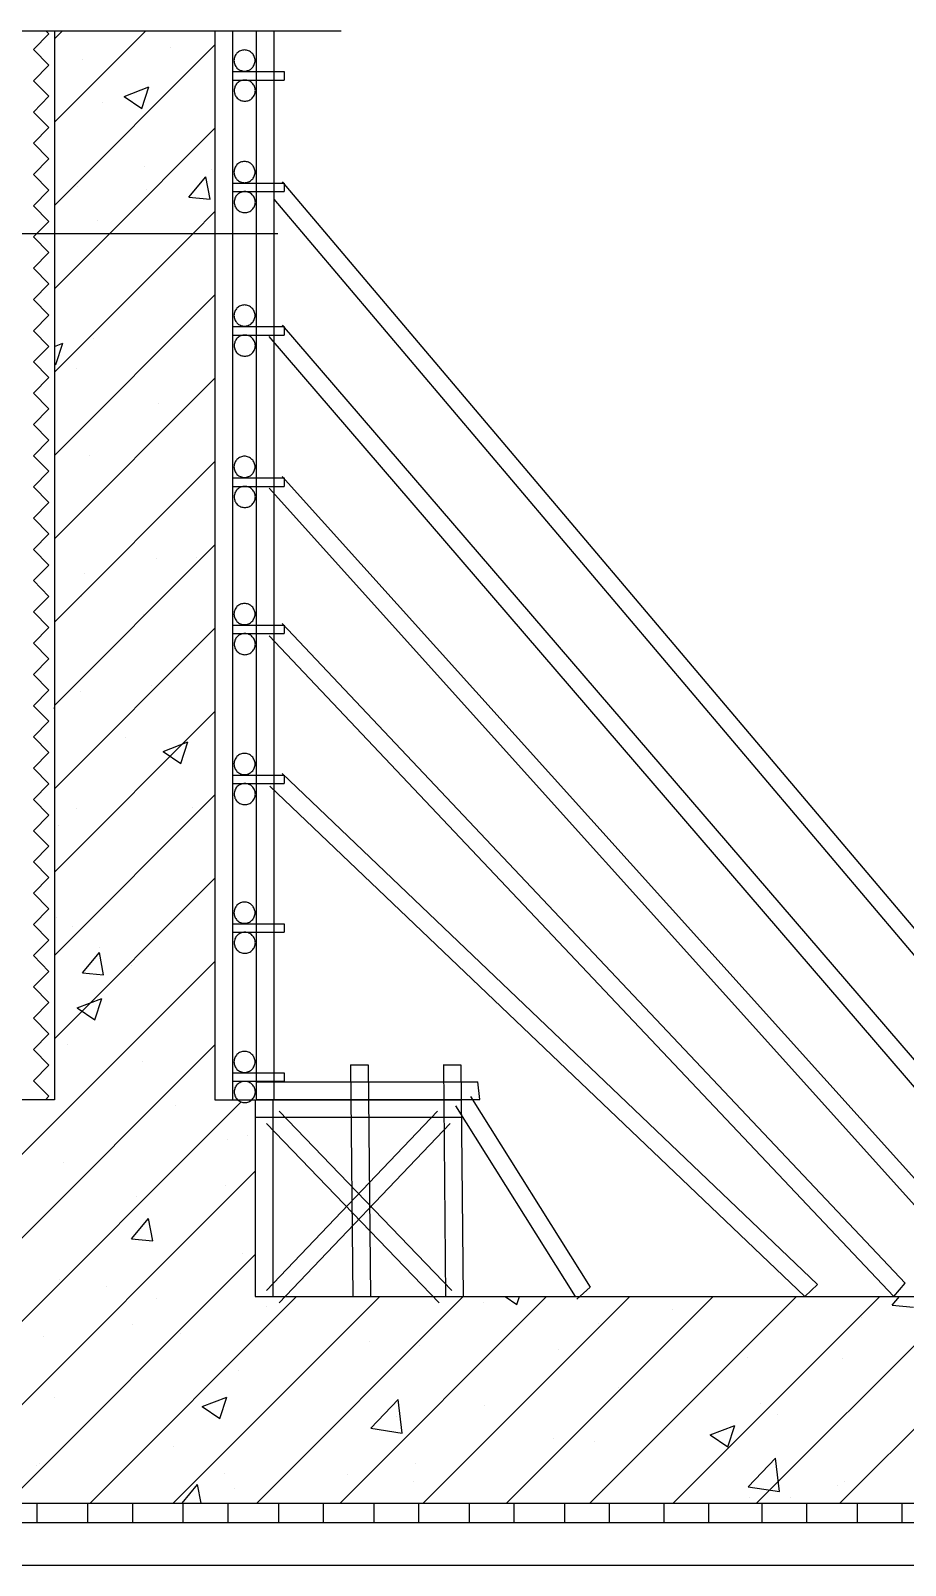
# Model space of a CAD drawing. Header units: metres. Extents: x 0 to 420, y 0 to 297.
# Drawn here: x 89.7 to 160.8, y 104.7 to 229.6 of the extents above; entities that cross this region are included whole.
import ezdxf

# ---------------------------------------------------------------- set-up
doc = ezdxf.new("R2010")
doc.units = ezdxf.units.M

msp = doc.modelspace()

# ---------------------------------------------------------------- linework, layer by layer
for p, q in [((61.61, 229.63), (114.92, 229.63)), ((89.87, 228.1), (91.14, 229.37)), ((91.14, 229.37), (90.88, 229.63)), ((91.58, 229.63), (91.58, 147.44)), ((91.58, 228.97), (92.24, 229.63)), ((91.58, 222.18), (99.03, 229.63)), ((104.65, 229.63), (104.65, 147.44)), ((106.09, 229.63), (106.09, 147.44)), ((108, 229.63), (108, 147.44)), ((109.43, 229.63), (109.43, 147.44)), ((91.14, 226.83), (89.87, 228.1)), ((91.58, 215.4), (104.65, 228.47)), ((93.87, 227.32), (93.87, 227.32)), ((101.07, 228.27), (101.07, 228.27)), ((106.21, 227.37), (106.2, 227.28)), ((106.23, 227.45), (106.21, 227.37)), ((106.26, 227.53), (106.23, 227.45)), ((106.29, 227.6), (106.26, 227.53)), ((106.34, 227.68), (106.29, 227.6)), ((106.39, 227.74), (106.34, 227.68)), ((106.44, 227.81), (106.39, 227.74)), ((106.51, 227.86), (106.44, 227.81)), ((106.57, 227.91), (106.51, 227.86)), ((106.65, 227.96), (106.57, 227.91)), ((106.72, 227.99), (106.65, 227.96)), ((106.8, 228.02), (106.72, 227.99)), ((106.88, 228.04), (106.8, 228.02)), ((106.97, 228.05), (106.88, 228.04)), ((107.05, 228.06), (106.97, 228.05)), ((107.14, 228.05), (107.05, 228.06)), ((107.22, 228.04), (107.14, 228.05)), ((107.3, 228.02), (107.22, 228.04)), ((107.38, 227.99), (107.3, 228.02)), ((107.46, 227.96), (107.38, 227.99)), ((107.53, 227.91), (107.46, 227.96)), ((107.6, 227.86), (107.53, 227.91)), ((107.66, 227.81), (107.6, 227.86)), ((107.72, 227.74), (107.66, 227.81)), ((107.77, 227.68), (107.72, 227.74)), ((107.81, 227.6), (107.77, 227.68)), ((107.85, 227.53), (107.81, 227.6)), ((107.87, 227.45), (107.85, 227.53)), ((107.89, 227.37), (107.87, 227.45)), ((107.91, 227.28), (107.89, 227.37)), ((89.87, 225.56), (91.14, 226.83)), ((106.09, 226.3), (110.27, 226.3)), ((106.2, 227.28), (106.19, 227.2)), ((106.19, 227.2), (106.2, 227.11)), ((106.2, 227.11), (106.21, 227.03)), ((106.21, 227.03), (106.23, 226.95)), ((106.23, 226.95), (106.26, 226.87)), ((106.26, 226.87), (106.29, 226.79)), ((106.29, 226.79), (106.34, 226.72)), ((106.34, 226.72), (106.39, 226.65)), ((106.39, 226.65), (106.44, 226.59)), ((106.44, 226.59), (106.51, 226.53)), ((106.51, 226.53), (106.57, 226.48)), ((106.57, 226.48), (106.65, 226.44)), ((106.65, 226.44), (106.72, 226.4)), ((106.72, 226.4), (106.8, 226.38)), ((106.8, 226.38), (106.88, 226.36)), ((106.88, 226.36), (106.97, 226.34)), ((106.97, 226.34), (107.05, 226.34)), ((107.05, 226.34), (107.14, 226.34)), ((107.14, 226.34), (107.22, 226.36)), ((107.22, 226.36), (107.3, 226.38)), ((107.3, 226.38), (107.38, 226.4)), ((107.38, 226.4), (107.46, 226.44)), ((107.46, 226.44), (107.53, 226.48)), ((107.53, 226.48), (107.6, 226.53)), ((107.6, 226.53), (107.66, 226.59)), ((107.66, 226.59), (107.72, 226.65)), ((107.72, 226.65), (107.77, 226.72)), ((107.77, 226.72), (107.81, 226.79)), ((107.81, 226.79), (107.85, 226.87)), ((107.85, 226.87), (107.87, 226.95)), ((107.87, 226.95), (107.89, 227.03)), ((107.89, 227.03), (107.91, 227.11)), ((107.91, 227.2), (107.91, 227.28)), ((107.91, 227.11), (107.91, 227.2)), ((110.27, 226.3), (110.27, 225.61)), ((91.14, 224.29), (89.87, 225.56)), ((97.26, 224.28), (99.28, 225.05)), ((98.7, 223.31), (99.28, 225.05)), ((106.09, 225.61), (110.27, 225.61)), ((106.23, 224.92), (106.22, 224.84)), ((106.22, 224.84), (106.22, 224.75)), ((106.26, 225), (106.23, 224.92)), ((106.28, 225.08), (106.26, 225)), ((106.32, 225.16), (106.28, 225.08)), ((106.36, 225.23), (106.32, 225.16)), ((106.41, 225.3), (106.36, 225.23)), ((106.47, 225.36), (106.41, 225.3)), ((106.53, 225.42), (106.47, 225.36)), ((106.6, 225.47), (106.53, 225.42)), ((106.67, 225.51), (106.6, 225.47)), ((106.75, 225.55), (106.67, 225.51)), ((106.83, 225.57), (106.75, 225.55)), ((106.91, 225.6), (106.83, 225.57)), ((106.99, 225.61), (106.91, 225.6)), ((107.08, 225.61), (106.99, 225.61)), ((107.16, 225.61), (107.08, 225.61)), ((107.25, 225.6), (107.16, 225.61)), ((107.33, 225.57), (107.25, 225.6)), ((107.41, 225.55), (107.33, 225.57)), ((107.48, 225.51), (107.41, 225.55)), ((107.56, 225.47), (107.48, 225.51)), ((107.62, 225.42), (107.56, 225.47)), ((107.69, 225.36), (107.62, 225.42)), ((107.74, 225.3), (107.69, 225.36)), ((107.79, 225.23), (107.74, 225.3)), ((107.84, 225.16), (107.79, 225.23)), ((107.87, 225.08), (107.84, 225.16)), ((107.9, 225), (107.87, 225.08)), ((107.92, 224.92), (107.9, 225)), ((107.93, 224.84), (107.92, 224.92)), ((107.94, 224.75), (107.93, 224.84)), ((89.87, 223.01), (91.14, 224.29)), ((95.47, 223.76), (95.47, 223.76)), ((97.26, 224.28), (98.7, 223.31)), ((106.22, 224.75), (106.22, 224.67)), ((106.22, 224.67), (106.23, 224.58)), ((106.23, 224.58), (106.26, 224.5)), ((106.26, 224.5), (106.28, 224.42)), ((106.28, 224.42), (106.32, 224.35)), ((106.32, 224.35), (106.36, 224.27)), ((106.36, 224.27), (106.41, 224.21)), ((106.41, 224.21), (106.47, 224.14)), ((106.47, 224.14), (106.53, 224.09)), ((106.53, 224.09), (106.6, 224.04)), ((106.6, 224.04), (106.67, 223.99)), ((106.67, 223.99), (106.75, 223.96)), ((106.75, 223.96), (106.83, 223.93)), ((106.83, 223.93), (106.91, 223.91)), ((106.91, 223.91), (106.99, 223.9)), ((106.99, 223.9), (107.08, 223.89)), ((107.08, 223.89), (107.16, 223.9)), ((107.16, 223.9), (107.25, 223.91)), ((107.25, 223.91), (107.33, 223.93)), ((107.33, 223.93), (107.41, 223.96)), ((107.41, 223.96), (107.48, 223.99)), ((107.48, 223.99), (107.56, 224.04)), ((107.56, 224.04), (107.62, 224.09)), ((107.62, 224.09), (107.69, 224.14)), ((107.69, 224.14), (107.74, 224.21)), ((107.74, 224.21), (107.79, 224.27)), ((107.79, 224.27), (107.84, 224.35)), ((107.84, 224.35), (107.87, 224.42)), ((107.87, 224.42), (107.9, 224.5)), ((107.9, 224.5), (107.92, 224.58)), ((107.92, 224.58), (107.93, 224.67)), ((107.93, 224.67), (107.94, 224.75)), ((91.14, 221.74), (89.87, 223.01)), ((89.87, 220.47), (91.14, 221.74)), ((96.1, 213.13), (104.65, 221.69)), ((91.14, 219.2), (89.87, 220.47)), ((89.87, 217.93), (91.14, 219.2)), ((106.34, 218.6), (106.29, 218.53)), ((106.39, 218.67), (106.34, 218.6)), ((106.44, 218.73), (106.39, 218.67)), ((106.51, 218.79), (106.44, 218.73)), ((106.57, 218.84), (106.51, 218.79)), ((106.65, 218.88), (106.57, 218.84)), ((106.72, 218.92), (106.65, 218.88)), ((106.8, 218.95), (106.72, 218.92)), ((106.88, 218.97), (106.8, 218.95)), ((106.97, 218.98), (106.88, 218.97)), ((107.05, 218.98), (106.97, 218.98)), ((107.14, 218.98), (107.05, 218.98)), ((107.22, 218.97), (107.14, 218.98)), ((107.3, 218.95), (107.22, 218.97)), ((107.38, 218.92), (107.3, 218.95)), ((107.46, 218.88), (107.38, 218.92)), ((107.53, 218.84), (107.46, 218.88)), ((107.6, 218.79), (107.53, 218.84)), ((107.66, 218.73), (107.6, 218.79)), ((107.72, 218.67), (107.66, 218.73)), ((107.77, 218.6), (107.72, 218.67)), ((107.81, 218.53), (107.77, 218.6)), ((91.14, 216.66), (89.87, 217.93)), ((98.94, 218.57), (98.94, 218.57)), ((102.53, 216.07), (103.92, 217.73)), ((104.25, 215.92), (103.92, 217.73)), ((104.4, 218.36), (104.4, 218.36)), ((106.2, 218.21), (106.19, 218.12)), ((106.19, 218.12), (106.2, 218.04)), ((106.21, 218.29), (106.2, 218.21)), ((106.2, 218.04), (106.21, 217.95)), ((106.23, 218.37), (106.21, 218.29)), ((106.21, 217.95), (106.23, 217.87)), ((106.26, 218.45), (106.23, 218.37)), ((106.23, 217.87), (106.26, 217.79)), ((106.29, 218.53), (106.26, 218.45)), ((106.26, 217.79), (106.29, 217.72)), ((106.29, 217.72), (106.34, 217.64)), ((106.34, 217.64), (106.39, 217.58)), ((106.39, 217.58), (106.44, 217.51)), ((106.44, 217.51), (106.51, 217.46)), ((106.51, 217.46), (106.57, 217.41)), ((106.57, 217.41), (106.65, 217.36)), ((106.65, 217.36), (106.72, 217.33)), ((106.72, 217.33), (106.8, 217.3)), ((107.3, 217.3), (107.38, 217.33)), ((107.38, 217.33), (107.46, 217.36)), ((107.46, 217.36), (107.53, 217.41)), ((107.53, 217.41), (107.6, 217.46)), ((107.6, 217.46), (107.66, 217.51)), ((107.66, 217.51), (107.72, 217.58)), ((107.72, 217.58), (107.77, 217.64)), ((107.77, 217.64), (107.81, 217.72)), ((107.85, 218.45), (107.81, 218.53)), ((107.81, 217.72), (107.85, 217.79)), ((107.87, 218.37), (107.85, 218.45)), ((107.85, 217.79), (107.87, 217.87)), ((107.89, 218.29), (107.87, 218.37)), ((107.87, 217.87), (107.89, 217.95)), ((107.91, 218.21), (107.89, 218.29)), ((107.89, 217.95), (107.91, 218.04)), ((107.91, 218.12), (107.91, 218.21)), ((107.91, 218.04), (107.91, 218.12)), ((110.12, 217.34), (186.11, 127.59)), ((89.87, 215.38), (91.14, 216.66)), ((93.5, 216.92), (93.5, 216.92)), ((99.08, 216.74), (99.08, 216.74)), ((106.09, 217.23), (110.27, 217.23)), ((106.09, 216.54), (110.27, 216.54)), ((106.32, 216.08), (106.28, 216)), ((106.36, 216.15), (106.32, 216.08)), ((106.41, 216.22), (106.36, 216.15)), ((106.47, 216.28), (106.41, 216.22)), ((106.53, 216.34), (106.47, 216.28)), ((106.6, 216.39), (106.53, 216.34)), ((106.67, 216.43), (106.6, 216.39)), ((106.75, 216.47), (106.67, 216.43)), ((106.83, 216.5), (106.75, 216.47)), ((106.8, 217.3), (106.88, 217.28)), ((106.91, 216.52), (106.83, 216.5)), ((106.88, 217.28), (106.97, 217.27)), ((106.99, 216.53), (106.91, 216.52)), ((106.97, 217.27), (107.05, 217.26)), ((107.08, 216.54), (106.99, 216.53)), ((107.05, 217.26), (107.14, 217.27)), ((107.16, 216.53), (107.08, 216.54)), ((107.14, 217.27), (107.22, 217.28)), ((107.25, 216.52), (107.16, 216.53)), ((107.22, 217.28), (107.3, 217.3)), ((107.33, 216.5), (107.25, 216.52)), ((107.41, 216.47), (107.33, 216.5)), ((107.48, 216.43), (107.41, 216.47)), ((107.56, 216.39), (107.48, 216.43)), ((107.62, 216.34), (107.56, 216.39)), ((107.69, 216.28), (107.62, 216.34)), ((107.74, 216.22), (107.69, 216.28)), ((107.79, 216.15), (107.74, 216.22)), ((107.84, 216.08), (107.79, 216.15)), ((107.87, 216), (107.84, 216.08)), ((110.27, 217.23), (110.27, 216.54)), ((91.14, 214.11), (89.87, 215.38)), ((102.53, 216.07), (104.25, 215.92)), ((102.88, 213.13), (104.65, 214.91)), ((106.23, 215.84), (106.22, 215.76)), ((106.22, 215.76), (106.22, 215.68)), ((106.22, 215.68), (106.22, 215.59)), ((106.22, 215.59), (106.23, 215.51)), ((106.26, 215.92), (106.23, 215.84)), ((106.23, 215.51), (106.26, 215.43)), ((106.28, 216), (106.26, 215.92)), ((106.26, 215.43), (106.28, 215.35)), ((106.28, 215.35), (106.32, 215.27)), ((106.32, 215.27), (106.36, 215.2)), ((106.36, 215.2), (106.41, 215.13)), ((106.41, 215.13), (106.47, 215.07)), ((106.47, 215.07), (106.53, 215.01)), ((106.53, 215.01), (106.6, 214.96)), ((106.6, 214.96), (106.67, 214.92)), ((106.67, 214.92), (106.75, 214.88)), ((106.75, 214.88), (106.83, 214.85)), ((106.83, 214.85), (106.91, 214.83)), ((106.91, 214.83), (106.99, 214.82)), ((107.16, 214.82), (107.25, 214.83)), ((107.25, 214.83), (107.33, 214.85)), ((107.33, 214.85), (107.41, 214.88)), ((107.41, 214.88), (107.48, 214.92)), ((107.48, 214.92), (107.56, 214.96)), ((107.56, 214.96), (107.62, 215.01)), ((107.62, 215.01), (107.69, 215.07)), ((107.69, 215.07), (107.74, 215.13)), ((107.74, 215.13), (107.79, 215.2)), ((107.79, 215.2), (107.84, 215.27)), ((107.84, 215.27), (107.87, 215.35)), ((107.9, 215.92), (107.87, 216)), ((107.87, 215.35), (107.9, 215.43)), ((107.92, 215.84), (107.9, 215.92)), ((107.9, 215.43), (107.92, 215.51)), ((107.93, 215.76), (107.92, 215.84)), ((107.92, 215.51), (107.93, 215.59)), ((107.94, 215.68), (107.93, 215.76)), ((107.93, 215.59), (107.94, 215.68)), ((109.43, 215.92), (185.06, 126.6)), ((89.87, 212.84), (91.14, 214.11)), ((95.12, 214.18), (95.12, 214.18)), ((106.99, 214.82), (107.08, 214.82)), ((107.08, 214.82), (107.16, 214.82)), ((76.5, 213.13), (109.77, 213.13)), ((91.14, 211.57), (89.87, 212.84)), ((91.58, 208.62), (96.1, 213.13)), ((91.58, 201.84), (102.88, 213.13)), ((89.87, 210.3), (91.14, 211.57)), ((91.14, 209.03), (89.87, 210.3)), ((89.87, 207.75), (91.14, 209.03)), ((91.14, 206.48), (89.87, 207.75)), ((91.58, 195.06), (104.65, 208.13)), ((89.87, 205.21), (91.14, 206.48)), ((96.83, 207.01), (96.83, 207.01)), ((106.2, 206.53), (106.19, 206.45)), ((106.19, 206.45), (106.2, 206.36)), ((106.21, 206.61), (106.2, 206.53)), ((106.2, 206.36), (106.21, 206.28)), ((106.23, 206.7), (106.21, 206.61)), ((106.21, 206.28), (106.23, 206.2)), ((106.26, 206.77), (106.23, 206.7)), ((106.23, 206.2), (106.26, 206.12)), ((106.29, 206.85), (106.26, 206.77)), ((106.26, 206.12), (106.29, 206.04)), ((106.34, 206.92), (106.29, 206.85)), ((106.39, 206.99), (106.34, 206.92)), ((106.44, 207.05), (106.39, 206.99)), ((106.51, 207.11), (106.44, 207.05)), ((106.57, 207.16), (106.51, 207.11)), ((106.65, 207.2), (106.57, 207.16)), ((106.72, 207.24), (106.65, 207.2)), ((106.8, 207.27), (106.72, 207.24)), ((106.88, 207.29), (106.8, 207.27)), ((106.97, 207.3), (106.88, 207.29)), ((107.05, 207.31), (106.97, 207.3)), ((107.14, 207.3), (107.05, 207.31)), ((107.22, 207.29), (107.14, 207.3)), ((107.3, 207.27), (107.22, 207.29)), ((107.38, 207.24), (107.3, 207.27)), ((107.46, 207.2), (107.38, 207.24)), ((107.53, 207.16), (107.46, 207.2)), ((107.6, 207.11), (107.53, 207.16)), ((107.66, 207.05), (107.6, 207.11)), ((107.72, 206.99), (107.66, 207.05)), ((107.77, 206.92), (107.72, 206.99)), ((107.81, 206.85), (107.77, 206.92)), ((107.85, 206.77), (107.81, 206.85)), ((107.81, 206.04), (107.85, 206.12)), ((107.87, 206.7), (107.85, 206.77)), ((107.85, 206.12), (107.87, 206.2)), ((107.89, 206.61), (107.87, 206.7)), ((107.87, 206.2), (107.89, 206.28)), ((107.91, 206.53), (107.89, 206.61)), ((107.89, 206.28), (107.91, 206.36)), ((107.91, 206.45), (107.91, 206.53)), ((107.91, 206.36), (107.91, 206.45)), ((91.14, 203.94), (89.87, 205.21)), ((106.09, 205.55), (110.27, 205.55)), ((106.09, 204.86), (110.27, 204.86)), ((106.29, 206.04), (106.34, 205.97)), ((106.34, 205.97), (106.39, 205.9)), ((106.39, 205.9), (106.44, 205.84)), ((106.44, 205.84), (106.51, 205.78)), ((106.51, 205.78), (106.57, 205.73)), ((106.57, 205.73), (106.65, 205.69)), ((106.65, 205.69), (106.72, 205.65)), ((106.72, 205.65), (106.8, 205.62)), ((106.8, 205.62), (106.88, 205.6)), ((106.91, 204.84), (106.83, 204.82)), ((106.88, 205.6), (106.97, 205.59)), ((106.99, 204.85), (106.91, 204.84)), ((106.97, 205.59), (107.05, 205.59)), ((107.08, 204.86), (106.99, 204.85)), ((107.05, 205.59), (107.14, 205.59)), ((107.16, 204.85), (107.08, 204.86)), ((107.14, 205.59), (107.22, 205.6)), ((107.25, 204.84), (107.16, 204.85)), ((107.22, 205.6), (107.3, 205.62)), ((107.33, 204.82), (107.25, 204.84)), ((107.3, 205.62), (107.38, 205.65)), ((107.38, 205.65), (107.46, 205.69)), ((107.46, 205.69), (107.53, 205.73)), ((107.53, 205.73), (107.6, 205.78)), ((107.6, 205.78), (107.66, 205.84)), ((107.66, 205.84), (107.72, 205.9)), ((107.72, 205.9), (107.77, 205.97)), ((107.77, 205.97), (107.81, 206.04)), ((110.12, 205.67), (177.11, 127.77)), ((110.27, 205.55), (110.27, 204.86)), ((89.87, 202.67), (91.14, 203.94)), ((91.58, 203.92), (92.28, 204.19)), ((91.7, 202.45), (92.28, 204.19)), ((94.77, 204.6), (94.77, 204.6)), ((106.23, 204.17), (106.22, 204.08)), ((106.22, 204.08), (106.22, 204)), ((106.22, 204), (106.22, 203.91)), ((106.22, 203.91), (106.23, 203.83)), ((106.26, 204.25), (106.23, 204.17)), ((106.23, 203.83), (106.26, 203.75)), ((106.28, 204.33), (106.26, 204.25)), ((106.26, 203.75), (106.28, 203.67)), ((106.32, 204.4), (106.28, 204.33)), ((106.28, 203.67), (106.32, 203.59)), ((106.36, 204.48), (106.32, 204.4)), ((106.32, 203.59), (106.36, 203.52)), ((106.41, 204.54), (106.36, 204.48)), ((106.47, 204.61), (106.41, 204.54)), ((106.53, 204.66), (106.47, 204.61)), ((106.6, 204.71), (106.53, 204.66)), ((106.67, 204.76), (106.6, 204.71)), ((106.75, 204.79), (106.67, 204.76)), ((106.83, 204.82), (106.75, 204.79)), ((107.41, 204.79), (107.33, 204.82)), ((107.48, 204.76), (107.41, 204.79)), ((107.56, 204.71), (107.48, 204.76)), ((107.62, 204.66), (107.56, 204.71)), ((107.69, 204.61), (107.62, 204.66)), ((107.74, 204.54), (107.69, 204.61)), ((107.79, 204.48), (107.74, 204.54)), ((107.84, 204.4), (107.79, 204.48)), ((107.79, 203.52), (107.84, 203.59)), ((107.87, 204.33), (107.84, 204.4)), ((107.84, 203.59), (107.87, 203.67)), ((107.9, 204.25), (107.87, 204.33)), ((107.87, 203.67), (107.9, 203.75)), ((107.92, 204.17), (107.9, 204.25)), ((107.9, 203.75), (107.92, 203.83)), ((107.93, 204.08), (107.92, 204.17)), ((107.92, 203.83), (107.93, 203.91)), ((107.94, 204), (107.93, 204.08)), ((107.93, 203.91), (107.94, 204)), ((109.03, 204.73), (176.22, 126.6)), ((91.14, 201.4), (89.87, 202.67)), ((91.58, 202.52), (91.7, 202.45)), ((106.36, 203.52), (106.41, 203.45)), ((106.41, 203.45), (106.47, 203.39)), ((106.47, 203.39), (106.53, 203.33)), ((106.53, 203.33), (106.6, 203.28)), ((106.6, 203.28), (106.67, 203.24)), ((106.67, 203.24), (106.75, 203.2)), ((106.75, 203.2), (106.83, 203.18)), ((106.83, 203.18), (106.91, 203.16)), ((106.91, 203.16), (106.99, 203.14)), ((106.99, 203.14), (107.08, 203.14)), ((107.08, 203.14), (107.16, 203.14)), ((107.16, 203.14), (107.25, 203.16)), ((107.25, 203.16), (107.33, 203.18)), ((107.33, 203.18), (107.41, 203.2)), ((107.41, 203.2), (107.48, 203.24)), ((107.48, 203.24), (107.56, 203.28)), ((107.56, 203.28), (107.62, 203.33)), ((107.62, 203.33), (107.69, 203.39)), ((107.69, 203.39), (107.74, 203.45)), ((107.74, 203.45), (107.79, 203.52)), ((89.87, 200.12), (91.14, 201.4)), ((91.58, 188.27), (104.65, 201.34)), ((93.36, 202.11), (93.36, 202.11)), ((91.14, 198.85), (89.87, 200.12)), ((89.87, 197.58), (91.14, 198.85)), ((100.04, 199.31), (100.04, 199.31)), ((91.14, 196.31), (89.87, 197.58)), ((89.87, 195.04), (91.14, 196.31)), ((91.14, 193.77), (89.87, 195.04)), ((94.42, 195.03), (94.42, 195.03)), ((106.65, 194.89), (106.57, 194.84)), ((106.72, 194.92), (106.65, 194.89)), ((106.8, 194.95), (106.72, 194.92)), ((106.88, 194.97), (106.8, 194.95)), ((106.97, 194.99), (106.88, 194.97)), ((107.05, 194.99), (106.97, 194.99)), ((107.14, 194.99), (107.05, 194.99)), ((107.22, 194.97), (107.14, 194.99)), ((107.3, 194.95), (107.22, 194.97)), ((107.38, 194.92), (107.3, 194.95)), ((107.46, 194.89), (107.38, 194.92)), ((107.53, 194.84), (107.46, 194.89)), ((89.87, 192.5), (91.14, 193.77)), ((91.58, 181.49), (104.65, 194.56)), ((106.2, 194.21), (106.19, 194.13)), ((106.19, 194.13), (106.2, 194.05)), ((106.21, 194.3), (106.2, 194.21)), ((106.2, 194.05), (106.21, 193.96)), ((106.23, 194.38), (106.21, 194.3)), ((106.21, 193.96), (106.23, 193.88)), ((106.26, 194.46), (106.23, 194.38)), ((106.23, 193.88), (106.26, 193.8)), ((106.29, 194.54), (106.26, 194.46)), ((106.26, 193.8), (106.29, 193.72)), ((106.34, 194.61), (106.29, 194.54)), ((106.29, 193.72), (106.34, 193.65)), ((106.39, 194.68), (106.34, 194.61)), ((106.34, 193.65), (106.39, 193.58)), ((106.44, 194.74), (106.39, 194.68)), ((106.51, 194.79), (106.44, 194.74)), ((106.57, 194.84), (106.51, 194.79)), ((107.6, 194.79), (107.53, 194.84)), ((107.66, 194.74), (107.6, 194.79)), ((107.72, 194.68), (107.66, 194.74)), ((107.77, 194.61), (107.72, 194.68)), ((107.72, 193.58), (107.77, 193.65)), ((107.81, 194.54), (107.77, 194.61)), ((107.77, 193.65), (107.81, 193.72)), ((107.85, 194.46), (107.81, 194.54)), ((107.81, 193.72), (107.85, 193.8)), ((107.87, 194.38), (107.85, 194.46)), ((107.85, 193.8), (107.87, 193.88)), ((107.89, 194.3), (107.87, 194.38)), ((107.87, 193.88), (107.89, 193.96)), ((107.91, 194.21), (107.89, 194.3)), ((107.89, 193.96), (107.91, 194.05)), ((107.91, 194.13), (107.91, 194.21)), ((107.91, 194.05), (107.91, 194.13)), ((91.14, 191.22), (89.87, 192.5)), ((106.09, 193.23), (110.27, 193.23)), ((106.09, 192.54), (110.27, 192.54)), ((106.39, 193.58), (106.44, 193.52)), ((106.44, 193.52), (106.51, 193.46)), ((106.53, 192.35), (106.47, 192.29)), ((106.51, 193.46), (106.57, 193.41)), ((106.6, 192.4), (106.53, 192.35)), ((106.57, 193.41), (106.65, 193.37)), ((106.67, 192.44), (106.6, 192.4)), ((106.65, 193.37), (106.72, 193.34)), ((106.75, 192.48), (106.67, 192.44)), ((106.72, 193.34), (106.8, 193.31)), ((106.83, 192.51), (106.75, 192.48)), ((106.8, 193.31), (106.88, 193.29)), ((106.91, 192.53), (106.83, 192.51)), ((106.88, 193.29), (106.97, 193.27)), ((106.99, 192.54), (106.91, 192.53)), ((106.97, 193.27), (107.05, 193.27)), ((107.08, 192.54), (106.99, 192.54)), ((107.05, 193.27), (107.14, 193.27)), ((107.16, 192.54), (107.08, 192.54)), ((107.14, 193.27), (107.22, 193.29)), ((107.25, 192.53), (107.16, 192.54)), ((107.22, 193.29), (107.3, 193.31)), ((107.33, 192.51), (107.25, 192.53)), ((107.3, 193.31), (107.38, 193.34)), ((107.41, 192.48), (107.33, 192.51)), ((107.38, 193.34), (107.46, 193.37)), ((107.48, 192.44), (107.41, 192.48)), ((107.46, 193.37), (107.53, 193.41)), ((107.56, 192.4), (107.48, 192.44)), ((107.53, 193.41), (107.6, 193.46)), ((107.62, 192.35), (107.56, 192.4)), ((107.6, 193.46), (107.66, 193.52)), ((107.69, 192.29), (107.62, 192.35)), ((107.66, 193.52), (107.72, 193.58)), ((109.05, 192.39), (168.29, 126.6)), ((110.12, 193.35), (169.34, 127.59)), ((110.27, 193.23), (110.27, 192.54)), ((89.87, 189.95), (91.14, 191.22)), ((106.23, 191.85), (106.22, 191.77)), ((106.22, 191.77), (106.22, 191.68)), ((106.22, 191.68), (106.22, 191.6)), ((106.22, 191.6), (106.23, 191.51)), ((106.26, 191.93), (106.23, 191.85)), ((106.23, 191.51), (106.26, 191.43)), ((106.28, 192.01), (106.26, 191.93)), ((106.26, 191.43), (106.28, 191.35)), ((106.32, 192.09), (106.28, 192.01)), ((106.28, 191.35), (106.32, 191.28)), ((106.36, 192.16), (106.32, 192.09)), ((106.32, 191.28), (106.36, 191.2)), ((106.41, 192.23), (106.36, 192.16)), ((106.36, 191.2), (106.41, 191.14)), ((106.47, 192.29), (106.41, 192.23)), ((106.41, 191.14), (106.47, 191.07)), ((107.74, 192.23), (107.69, 192.29)), ((107.69, 191.07), (107.74, 191.14)), ((107.79, 192.16), (107.74, 192.23)), ((107.74, 191.14), (107.79, 191.2)), ((107.84, 192.09), (107.79, 192.16)), ((107.79, 191.2), (107.84, 191.28)), ((107.87, 192.01), (107.84, 192.09)), ((107.84, 191.28), (107.87, 191.35)), ((107.9, 191.93), (107.87, 192.01)), ((107.87, 191.35), (107.9, 191.43)), ((107.92, 191.85), (107.9, 191.93)), ((107.9, 191.43), (107.92, 191.51)), ((107.93, 191.77), (107.92, 191.85)), ((107.92, 191.51), (107.93, 191.6)), ((107.94, 191.68), (107.93, 191.77)), ((107.93, 191.6), (107.94, 191.68)), ((91.14, 188.68), (89.87, 189.95)), ((106.47, 191.07), (106.53, 191.02)), ((106.53, 191.02), (106.6, 190.97)), ((106.6, 190.97), (106.67, 190.92)), ((106.67, 190.92), (106.75, 190.89)), ((106.75, 190.89), (106.83, 190.86)), ((106.83, 190.86), (106.91, 190.84)), ((106.91, 190.84), (106.99, 190.83)), ((106.99, 190.83), (107.08, 190.82)), ((107.08, 190.82), (107.16, 190.83)), ((107.16, 190.83), (107.25, 190.84)), ((107.25, 190.84), (107.33, 190.86)), ((107.33, 190.86), (107.41, 190.89)), ((107.41, 190.89), (107.48, 190.92)), ((107.48, 190.92), (107.56, 190.97)), ((107.56, 190.97), (107.62, 191.02)), ((107.62, 191.02), (107.69, 191.07)), ((89.87, 187.41), (91.14, 188.68)), ((91.14, 186.14), (89.87, 187.41)), ((91.58, 174.71), (104.65, 187.78)), ((89.87, 184.87), (91.14, 186.14)), ((99.87, 186.7), (99.87, 186.7)), ((103.11, 186.76), (103.11, 186.76)), ((91.14, 183.59), (89.87, 184.87)), ((94.07, 185.45), (94.07, 185.45)), ((89.87, 182.32), (91.14, 183.59)), ((93.82, 183.55), (93.82, 183.55)), ((106.23, 182.4), (106.21, 182.32)), ((106.26, 182.48), (106.23, 182.4)), ((106.29, 182.56), (106.26, 182.48)), ((106.34, 182.63), (106.29, 182.56)), ((106.39, 182.7), (106.34, 182.63)), ((106.44, 182.76), (106.39, 182.7)), ((106.51, 182.82), (106.44, 182.76)), ((106.57, 182.87), (106.51, 182.82)), ((106.65, 182.91), (106.57, 182.87)), ((106.72, 182.95), (106.65, 182.91)), ((106.8, 182.97), (106.72, 182.95)), ((106.88, 182.99), (106.8, 182.97)), ((106.97, 183.01), (106.88, 182.99)), ((107.05, 183.01), (106.97, 183.01)), ((107.14, 183.01), (107.05, 183.01)), ((107.22, 182.99), (107.14, 183.01)), ((107.3, 182.97), (107.22, 182.99)), ((107.38, 182.95), (107.3, 182.97)), ((107.46, 182.91), (107.38, 182.95)), ((107.53, 182.87), (107.46, 182.91)), ((107.6, 182.82), (107.53, 182.87)), ((107.66, 182.76), (107.6, 182.82)), ((107.72, 182.7), (107.66, 182.76)), ((107.77, 182.63), (107.72, 182.7)), ((107.81, 182.56), (107.77, 182.63)), ((107.85, 182.48), (107.81, 182.56)), ((107.87, 182.4), (107.85, 182.48)), ((107.89, 182.32), (107.87, 182.4)), ((91.14, 181.05), (89.87, 182.32)), ((98.85, 182.14), (98.85, 182.14)), ((106.09, 181.26), (110.27, 181.26)), ((106.2, 182.24), (106.19, 182.15)), ((106.19, 182.15), (106.2, 182.07)), ((106.21, 182.32), (106.2, 182.24)), ((106.2, 182.07), (106.21, 181.98)), ((106.21, 181.98), (106.23, 181.9)), ((106.23, 181.9), (106.26, 181.82)), ((106.26, 181.82), (106.29, 181.75)), ((106.29, 181.75), (106.34, 181.67)), ((106.34, 181.67), (106.39, 181.61)), ((106.39, 181.61), (106.44, 181.54)), ((106.44, 181.54), (106.51, 181.49)), ((106.51, 181.49), (106.57, 181.44)), ((106.57, 181.44), (106.65, 181.39)), ((106.65, 181.39), (106.72, 181.36)), ((106.72, 181.36), (106.8, 181.33)), ((106.8, 181.33), (106.88, 181.31)), ((106.88, 181.31), (106.97, 181.3)), ((106.97, 181.3), (107.05, 181.29)), ((107.05, 181.29), (107.14, 181.3)), ((107.14, 181.3), (107.22, 181.31)), ((107.22, 181.31), (107.3, 181.33)), ((107.3, 181.33), (107.38, 181.36)), ((107.38, 181.36), (107.46, 181.39)), ((107.46, 181.39), (107.53, 181.44)), ((107.53, 181.44), (107.6, 181.49)), ((107.6, 181.49), (107.66, 181.54)), ((107.66, 181.54), (107.72, 181.61)), ((107.72, 181.61), (107.77, 181.67)), ((107.77, 181.67), (107.81, 181.75)), ((107.81, 181.75), (107.85, 181.82)), ((107.85, 181.82), (107.87, 181.9)), ((107.87, 181.9), (107.89, 181.98)), ((107.91, 182.24), (107.89, 182.32)), ((107.89, 181.98), (107.91, 182.07)), ((107.91, 182.15), (107.91, 182.24)), ((107.91, 182.07), (107.91, 182.15)), ((110.12, 181.37), (160.84, 127.7)), ((110.27, 181.26), (110.27, 180.57)), ((89.87, 179.78), (91.14, 181.05)), ((91.58, 167.93), (104.65, 181)), ((106.09, 180.57), (110.27, 180.57)), ((106.23, 179.87), (106.22, 179.79)), ((106.26, 179.95), (106.23, 179.87)), ((106.28, 180.03), (106.26, 179.95)), ((106.32, 180.11), (106.28, 180.03)), ((106.36, 180.18), (106.32, 180.11)), ((106.41, 180.25), (106.36, 180.18)), ((106.47, 180.31), (106.41, 180.25)), ((106.53, 180.37), (106.47, 180.31)), ((106.6, 180.42), (106.53, 180.37)), ((106.67, 180.46), (106.6, 180.42)), ((106.75, 180.5), (106.67, 180.46)), ((106.83, 180.53), (106.75, 180.5)), ((106.91, 180.55), (106.83, 180.53)), ((106.99, 180.56), (106.91, 180.55)), ((107.08, 180.56), (106.99, 180.56)), ((107.16, 180.56), (107.08, 180.56)), ((107.25, 180.55), (107.16, 180.56)), ((107.33, 180.53), (107.25, 180.55)), ((107.41, 180.5), (107.33, 180.53)), ((107.48, 180.46), (107.41, 180.5)), ((107.56, 180.42), (107.48, 180.46)), ((107.62, 180.37), (107.56, 180.42)), ((107.69, 180.31), (107.62, 180.37)), ((107.74, 180.25), (107.69, 180.31)), ((107.79, 180.18), (107.74, 180.25)), ((107.84, 180.11), (107.79, 180.18)), ((107.87, 180.03), (107.84, 180.11)), ((107.9, 179.95), (107.87, 180.03)), ((107.92, 179.87), (107.9, 179.95)), ((107.93, 179.79), (107.92, 179.87)), ((109.07, 180.38), (159.9, 126.6)), ((91.14, 178.51), (89.87, 179.78)), ((106.22, 179.79), (106.22, 179.7)), ((106.22, 179.7), (106.22, 179.62)), ((106.22, 179.62), (106.23, 179.54)), ((106.23, 179.54), (106.26, 179.45)), ((106.26, 179.45), (106.28, 179.37)), ((106.28, 179.37), (106.32, 179.3)), ((106.32, 179.3), (106.36, 179.23)), ((106.36, 179.23), (106.41, 179.16)), ((106.41, 179.16), (106.47, 179.1)), ((106.47, 179.1), (106.53, 179.04)), ((106.53, 179.04), (106.6, 178.99)), ((106.6, 178.99), (106.67, 178.95)), ((106.67, 178.95), (106.75, 178.91)), ((106.75, 178.91), (106.83, 178.88)), ((106.83, 178.88), (106.91, 178.86)), ((106.91, 178.86), (106.99, 178.85)), ((106.99, 178.85), (107.08, 178.84)), ((107.08, 178.84), (107.16, 178.85)), ((107.16, 178.85), (107.25, 178.86)), ((107.25, 178.86), (107.33, 178.88)), ((107.33, 178.88), (107.41, 178.91)), ((107.41, 178.91), (107.48, 178.95)), ((107.48, 178.95), (107.56, 178.99)), ((107.56, 178.99), (107.62, 179.04)), ((107.62, 179.04), (107.69, 179.1)), ((107.69, 179.1), (107.74, 179.16)), ((107.74, 179.16), (107.79, 179.23)), ((107.79, 179.23), (107.84, 179.3)), ((107.84, 179.3), (107.87, 179.37)), ((107.87, 179.37), (107.9, 179.45)), ((107.9, 179.45), (107.92, 179.54)), ((107.92, 179.54), (107.93, 179.62)), ((107.94, 179.7), (107.93, 179.79)), ((107.93, 179.62), (107.94, 179.7)), ((89.87, 177.24), (91.14, 178.51)), ((91.14, 175.96), (89.87, 177.24)), ((99.5, 176.3), (99.5, 176.3)), ((89.87, 174.69), (91.14, 175.96)), ((92.3, 175.35), (92.3, 175.35)), ((93.72, 175.87), (93.72, 175.87)), ((91.14, 173.42), (89.87, 174.69)), ((91.6, 174.44), (91.58, 174.54)), ((91.58, 174.44), (91.6, 174.44)), ((91.58, 161.15), (104.65, 174.22)), ((89.87, 172.15), (91.14, 173.42)), ((91.14, 170.88), (89.87, 172.15)), ((97.39, 172.14), (97.39, 172.14)), ((100.44, 170.96), (102.45, 171.74)), ((101.87, 170), (102.45, 171.74)), ((89.87, 169.61), (91.14, 170.88)), ((100.44, 170.96), (101.87, 170)), ((106.2, 170.03), (106.19, 169.95)), ((106.19, 169.95), (106.2, 169.86)), ((106.21, 170.12), (106.2, 170.03)), ((106.23, 170.2), (106.21, 170.12)), ((106.26, 170.28), (106.23, 170.2)), ((106.29, 170.35), (106.26, 170.28)), ((106.34, 170.43), (106.29, 170.35)), ((106.39, 170.49), (106.34, 170.43)), ((106.44, 170.56), (106.39, 170.49)), ((106.51, 170.61), (106.44, 170.56)), ((106.57, 170.66), (106.51, 170.61)), ((106.65, 170.71), (106.57, 170.66)), ((106.72, 170.74), (106.65, 170.71)), ((106.8, 170.77), (106.72, 170.74)), ((106.88, 170.79), (106.8, 170.77)), ((106.97, 170.8), (106.88, 170.79)), ((107.05, 170.81), (106.97, 170.8)), ((107.14, 170.8), (107.05, 170.81)), ((107.22, 170.79), (107.14, 170.8)), ((107.3, 170.77), (107.22, 170.79)), ((107.38, 170.74), (107.3, 170.77)), ((107.46, 170.71), (107.38, 170.74)), ((107.53, 170.66), (107.46, 170.71)), ((107.6, 170.61), (107.53, 170.66)), ((107.66, 170.56), (107.6, 170.61)), ((107.72, 170.49), (107.66, 170.56)), ((107.77, 170.43), (107.72, 170.49)), ((107.81, 170.35), (107.77, 170.43)), ((107.85, 170.28), (107.81, 170.35)), ((107.87, 170.2), (107.85, 170.28)), ((107.89, 170.12), (107.87, 170.2)), ((107.91, 170.03), (107.89, 170.12)), ((107.91, 169.95), (107.91, 170.03)), ((107.91, 169.86), (107.91, 169.95)), ((91.14, 168.33), (89.87, 169.61)), ((106.09, 169.05), (110.27, 169.05)), ((106.2, 169.86), (106.21, 169.78)), ((106.21, 169.78), (106.23, 169.7)), ((106.23, 169.7), (106.26, 169.62)), ((106.26, 169.62), (106.29, 169.54)), ((106.29, 169.54), (106.34, 169.47)), ((106.34, 169.47), (106.39, 169.4)), ((106.39, 169.4), (106.44, 169.34)), ((106.44, 169.34), (106.51, 169.28)), ((106.51, 169.28), (106.57, 169.23)), ((106.57, 169.23), (106.65, 169.19)), ((106.65, 169.19), (106.72, 169.15)), ((106.72, 169.15), (106.8, 169.12)), ((106.8, 169.12), (106.88, 169.1)), ((106.88, 169.1), (106.97, 169.09)), ((106.97, 169.09), (107.05, 169.09)), ((107.05, 169.09), (107.14, 169.09)), ((107.14, 169.09), (107.22, 169.1)), ((107.22, 169.1), (107.3, 169.12)), ((107.3, 169.12), (107.38, 169.15)), ((107.38, 169.15), (107.46, 169.19)), ((107.46, 169.19), (107.53, 169.23)), ((107.53, 169.23), (107.6, 169.28)), ((107.6, 169.28), (107.66, 169.34)), ((107.66, 169.34), (107.72, 169.4)), ((107.72, 169.4), (107.77, 169.47)), ((107.77, 169.47), (107.81, 169.54)), ((107.81, 169.54), (107.85, 169.62)), ((107.85, 169.62), (107.87, 169.7)), ((107.87, 169.7), (107.89, 169.78)), ((107.89, 169.78), (107.91, 169.86)), ((110.12, 169.17), (153.71, 127.59)), ((110.27, 169.05), (110.27, 168.36)), ((89.87, 167.06), (91.14, 168.33)), ((91.58, 154.36), (104.65, 167.43)), ((106.09, 168.36), (110.27, 168.36)), ((106.23, 167.67), (106.22, 167.58)), ((106.22, 167.58), (106.22, 167.5)), ((106.22, 167.5), (106.22, 167.42)), ((106.22, 167.42), (106.23, 167.33)), ((106.26, 167.75), (106.23, 167.67)), ((106.28, 167.83), (106.26, 167.75)), ((106.32, 167.91), (106.28, 167.83)), ((106.36, 167.98), (106.32, 167.91)), ((106.41, 168.05), (106.36, 167.98)), ((106.47, 168.11), (106.41, 168.05)), ((106.53, 168.17), (106.47, 168.11)), ((106.6, 168.22), (106.53, 168.17)), ((106.67, 168.26), (106.6, 168.22)), ((106.75, 168.29), (106.67, 168.26)), ((106.83, 168.32), (106.75, 168.29)), ((106.91, 168.34), (106.83, 168.32)), ((106.99, 168.36), (106.91, 168.34)), ((107.08, 168.36), (106.99, 168.36)), ((107.16, 168.36), (107.08, 168.36)), ((107.25, 168.34), (107.16, 168.36)), ((107.33, 168.32), (107.25, 168.34)), ((107.41, 168.29), (107.33, 168.32)), ((107.48, 168.26), (107.41, 168.29)), ((107.56, 168.22), (107.48, 168.26)), ((107.62, 168.17), (107.56, 168.22)), ((107.69, 168.11), (107.62, 168.17)), ((107.74, 168.05), (107.69, 168.11)), ((107.79, 167.98), (107.74, 168.05)), ((107.84, 167.91), (107.79, 167.98)), ((107.87, 167.83), (107.84, 167.91)), ((107.9, 167.75), (107.87, 167.83)), ((107.92, 167.67), (107.9, 167.75)), ((107.93, 167.58), (107.92, 167.67)), ((107.92, 167.33), (107.93, 167.42)), ((107.94, 167.5), (107.93, 167.58)), ((107.93, 167.42), (107.94, 167.5)), ((109.12, 168.13), (152.66, 126.6)), ((91.14, 165.79), (89.87, 167.06)), ((93.37, 166.29), (93.37, 166.29)), ((102.83, 166.39), (102.83, 166.39)), ((106.23, 167.33), (106.26, 167.25)), ((106.26, 167.25), (106.28, 167.17)), ((106.28, 167.17), (106.32, 167.1)), ((106.32, 167.1), (106.36, 167.02)), ((106.36, 167.02), (106.41, 166.95)), ((106.41, 166.95), (106.47, 166.89)), ((106.47, 166.89), (106.53, 166.84)), ((106.53, 166.84), (106.6, 166.79)), ((106.6, 166.79), (106.67, 166.74)), ((106.67, 166.74), (106.75, 166.71)), ((106.75, 166.71), (106.83, 166.68)), ((106.83, 166.68), (106.91, 166.66)), ((106.91, 166.66), (106.99, 166.64)), ((106.99, 166.64), (107.08, 166.64)), ((107.08, 166.64), (107.16, 166.64)), ((107.16, 166.64), (107.25, 166.66)), ((107.25, 166.66), (107.33, 166.68)), ((107.33, 166.68), (107.41, 166.71)), ((107.41, 166.71), (107.48, 166.74)), ((107.48, 166.74), (107.56, 166.79)), ((107.56, 166.79), (107.62, 166.84)), ((107.62, 166.84), (107.69, 166.89)), ((107.69, 166.89), (107.74, 166.95)), ((107.74, 166.95), (107.79, 167.02)), ((107.79, 167.02), (107.84, 167.1)), ((107.84, 167.1), (107.87, 167.17)), ((107.87, 167.17), (107.9, 167.25)), ((107.9, 167.25), (107.92, 167.33)), ((89.87, 164.52), (91.14, 165.79)), ((91.93, 164.95), (91.93, 164.95)), ((91.14, 163.25), (89.87, 164.52)), ((89.87, 161.98), (91.14, 163.25)), ((99.95, 162.87), (99.95, 162.87)), ((91.14, 160.7), (89.87, 161.98)), ((89.87, 159.43), (91.14, 160.7)), ((91.58, 147.58), (104.65, 160.65)), ((91.14, 158.16), (89.87, 159.43)), ((106.72, 158.64), (106.65, 158.6)), ((106.8, 158.67), (106.72, 158.64)), ((106.88, 158.69), (106.8, 158.67)), ((106.97, 158.7), (106.88, 158.69)), ((107.05, 158.7), (106.97, 158.7)), ((107.14, 158.7), (107.05, 158.7)), ((107.22, 158.69), (107.14, 158.7)), ((107.3, 158.67), (107.22, 158.69)), ((107.38, 158.64), (107.3, 158.67)), ((107.46, 158.6), (107.38, 158.64)), ((89.87, 156.89), (91.14, 158.16)), ((91.79, 157.43), (91.79, 157.43)), ((106.2, 157.93), (106.19, 157.84)), ((106.19, 157.84), (106.2, 157.76)), ((106.21, 158.01), (106.2, 157.93)), ((106.2, 157.76), (106.21, 157.67)), ((106.23, 158.09), (106.21, 158.01)), ((106.21, 157.67), (106.23, 157.59)), ((106.26, 158.17), (106.23, 158.09)), ((106.23, 157.59), (106.26, 157.51)), ((106.29, 158.25), (106.26, 158.17)), ((106.26, 157.51), (106.29, 157.44)), ((106.34, 158.32), (106.29, 158.25)), ((106.29, 157.44), (106.34, 157.36)), ((106.39, 158.39), (106.34, 158.32)), ((106.44, 158.45), (106.39, 158.39)), ((106.51, 158.51), (106.44, 158.45)), ((106.57, 158.56), (106.51, 158.51)), ((106.65, 158.6), (106.57, 158.56)), ((107.53, 158.56), (107.46, 158.6)), ((107.6, 158.51), (107.53, 158.56)), ((107.66, 158.45), (107.6, 158.51)), ((107.72, 158.39), (107.66, 158.45)), ((107.77, 158.32), (107.72, 158.39)), ((107.81, 158.25), (107.77, 158.32)), ((107.77, 157.36), (107.81, 157.44)), ((107.85, 158.17), (107.81, 158.25)), ((107.81, 157.44), (107.85, 157.51)), ((107.87, 158.09), (107.85, 158.17)), ((107.85, 157.51), (107.87, 157.59)), ((107.89, 158.01), (107.87, 158.09)), ((107.87, 157.59), (107.89, 157.67)), ((107.91, 157.93), (107.89, 158.01)), ((107.89, 157.67), (107.91, 157.76)), ((107.91, 157.84), (107.91, 157.93)), ((107.91, 157.76), (107.91, 157.84)), ((91.14, 155.62), (89.87, 156.89)), ((93.02, 156.71), (93.02, 156.71)), ((106.09, 156.95), (110.27, 156.95)), ((106.09, 156.26), (110.27, 156.26)), ((106.34, 157.36), (106.39, 157.3)), ((106.39, 157.3), (106.44, 157.23)), ((106.44, 157.23), (106.51, 157.18)), ((106.51, 157.18), (106.57, 157.13)), ((106.57, 157.13), (106.65, 157.08)), ((106.67, 156.15), (106.6, 156.11)), ((106.65, 157.08), (106.72, 157.05)), ((106.75, 156.19), (106.67, 156.15)), ((106.72, 157.05), (106.8, 157.02)), ((106.83, 156.22), (106.75, 156.19)), ((106.8, 157.02), (106.88, 157)), ((106.91, 156.24), (106.83, 156.22)), ((106.88, 157), (106.97, 156.99)), ((106.99, 156.25), (106.91, 156.24)), ((106.97, 156.99), (107.05, 156.98)), ((107.08, 156.26), (106.99, 156.25)), ((107.05, 156.98), (107.14, 156.99)), ((107.16, 156.25), (107.08, 156.26)), ((107.14, 156.99), (107.22, 157)), ((107.25, 156.24), (107.16, 156.25)), ((107.22, 157), (107.3, 157.02)), ((107.33, 156.22), (107.25, 156.24)), ((107.3, 157.02), (107.38, 157.05)), ((107.41, 156.19), (107.33, 156.22)), ((107.38, 157.05), (107.46, 157.08)), ((107.48, 156.15), (107.41, 156.19)), ((107.46, 157.08), (107.53, 157.13)), ((107.56, 156.11), (107.48, 156.15)), ((107.53, 157.13), (107.6, 157.18)), ((107.6, 157.18), (107.66, 157.23)), ((107.66, 157.23), (107.72, 157.3)), ((107.72, 157.3), (107.77, 157.36)), ((110.27, 156.95), (110.27, 156.26)), ((89.87, 154.35), (91.14, 155.62)), ((95.26, 155.04), (95.26, 155.04)), ((106.23, 155.56), (106.22, 155.48)), ((106.22, 155.48), (106.22, 155.4)), ((106.22, 155.4), (106.22, 155.31)), ((106.22, 155.31), (106.23, 155.23)), ((106.26, 155.65), (106.23, 155.56)), ((106.23, 155.23), (106.26, 155.15)), ((106.28, 155.72), (106.26, 155.65)), ((106.26, 155.15), (106.28, 155.07)), ((106.32, 155.8), (106.28, 155.72)), ((106.28, 155.07), (106.32, 154.99)), ((106.36, 155.87), (106.32, 155.8)), ((106.32, 154.99), (106.36, 154.92)), ((106.41, 155.94), (106.36, 155.87)), ((106.36, 154.92), (106.41, 154.85)), ((106.47, 156), (106.41, 155.94)), ((106.53, 156.06), (106.47, 156)), ((106.6, 156.11), (106.53, 156.06)), ((107.62, 156.06), (107.56, 156.11)), ((107.69, 156), (107.62, 156.06)), ((107.74, 155.94), (107.69, 156)), ((107.79, 155.87), (107.74, 155.94)), ((107.74, 154.85), (107.79, 154.92)), ((107.84, 155.8), (107.79, 155.87)), ((107.79, 154.92), (107.84, 154.99)), ((107.87, 155.72), (107.84, 155.8)), ((107.84, 154.99), (107.87, 155.07)), ((107.9, 155.65), (107.87, 155.72)), ((107.87, 155.07), (107.9, 155.15)), ((107.92, 155.56), (107.9, 155.65)), ((107.9, 155.15), (107.92, 155.23)), ((107.93, 155.48), (107.92, 155.56)), ((107.92, 155.23), (107.93, 155.31)), ((107.94, 155.4), (107.93, 155.48)), ((107.93, 155.31), (107.94, 155.4)), ((88.31, 137.53), (104.65, 153.87)), ((91.14, 153.07), (89.87, 154.35)), ((93.87, 152.95), (95.26, 154.6)), ((95.59, 152.8), (95.26, 154.6)), ((106.41, 154.85), (106.47, 154.79)), ((106.47, 154.79), (106.53, 154.73)), ((106.53, 154.73), (106.6, 154.68)), ((106.6, 154.68), (106.67, 154.64)), ((106.67, 154.64), (106.75, 154.6)), ((106.75, 154.6), (106.83, 154.57)), ((106.83, 154.57), (106.91, 154.55)), ((106.91, 154.55), (106.99, 154.54)), ((106.99, 154.54), (107.08, 154.54)), ((107.08, 154.54), (107.16, 154.54)), ((107.16, 154.54), (107.25, 154.55)), ((107.25, 154.55), (107.33, 154.57)), ((107.33, 154.57), (107.41, 154.6)), ((107.41, 154.6), (107.48, 154.64)), ((107.48, 154.64), (107.56, 154.68)), ((107.56, 154.68), (107.62, 154.73)), ((107.62, 154.73), (107.69, 154.79)), ((107.69, 154.79), (107.74, 154.85)), ((89.87, 151.8), (91.14, 153.07)), ((93.87, 152.95), (95.59, 152.8)), ((97.85, 153.57), (97.85, 153.57)), ((91.14, 150.53), (89.87, 151.8)), ((89.87, 149.26), (91.14, 150.53)), ((93.44, 150.1), (95.45, 150.87)), ((93.44, 150.1), (94.87, 149.13)), ((94.87, 149.13), (95.45, 150.87)), ((91.14, 147.99), (89.87, 149.26)), ((89.87, 146.72), (91.14, 147.99)), ((91.58, 147.44), (91.58, 142.62)), ((104.65, 147.44), (104.65, 142.62)), ((106.09, 147.44), (106.09, 142.62)), ((108, 147.44), (108, 142.62)), ((109.43, 147.44), (109.43, 142.62)), ((88.31, 130.74), (104.65, 147.09)), ((91.14, 145.44), (89.87, 146.72)), ((92.67, 147.13), (92.67, 147.13)), ((106.34, 146.18), (106.29, 146.11)), ((106.39, 146.25), (106.34, 146.18)), ((106.44, 146.31), (106.39, 146.25)), ((106.51, 146.37), (106.44, 146.31)), ((106.57, 146.42), (106.51, 146.37)), ((106.65, 146.46), (106.57, 146.42)), ((106.72, 146.5), (106.65, 146.46)), ((106.8, 146.53), (106.72, 146.5)), ((106.88, 146.55), (106.8, 146.53)), ((106.97, 146.56), (106.88, 146.55)), ((107.05, 146.56), (106.97, 146.56)), ((107.14, 146.56), (107.05, 146.56)), ((107.22, 146.55), (107.14, 146.56)), ((107.3, 146.53), (107.22, 146.55)), ((107.38, 146.5), (107.3, 146.53)), ((107.46, 146.46), (107.38, 146.5)), ((107.53, 146.42), (107.46, 146.46)), ((107.6, 146.37), (107.53, 146.42)), ((107.66, 146.31), (107.6, 146.37)), ((107.72, 146.25), (107.66, 146.31)), ((107.77, 146.18), (107.72, 146.25)), ((107.81, 146.11), (107.77, 146.18)), ((89.87, 144.17), (91.14, 145.44)), ((98.77, 145.7), (98.77, 145.7)), ((106.2, 145.79), (106.19, 145.7)), ((106.19, 145.7), (106.2, 145.62)), ((106.21, 145.87), (106.2, 145.79)), ((106.2, 145.62), (106.21, 145.53)), ((106.23, 145.95), (106.21, 145.87)), ((106.21, 145.53), (106.23, 145.45)), ((106.26, 146.03), (106.23, 145.95)), ((106.23, 145.45), (106.26, 145.37)), ((106.29, 146.11), (106.26, 146.03)), ((106.26, 145.37), (106.29, 145.3)), ((106.29, 145.3), (106.34, 145.22)), ((106.34, 145.22), (106.39, 145.16)), ((106.39, 145.16), (106.44, 145.09)), ((106.44, 145.09), (106.51, 145.04)), ((106.51, 145.04), (106.57, 144.99)), ((106.57, 144.99), (106.65, 144.94)), ((106.65, 144.94), (106.72, 144.91)), ((106.72, 144.91), (106.8, 144.88)), ((107.3, 144.88), (107.38, 144.91)), ((107.38, 144.91), (107.46, 144.94)), ((107.46, 144.94), (107.53, 144.99)), ((107.53, 144.99), (107.6, 145.04)), ((107.6, 145.04), (107.66, 145.09)), ((107.66, 145.09), (107.72, 145.16)), ((107.72, 145.16), (107.77, 145.22)), ((107.77, 145.22), (107.81, 145.3)), ((107.85, 146.03), (107.81, 146.11)), ((107.81, 145.3), (107.85, 145.37)), ((107.87, 145.95), (107.85, 146.03)), ((107.85, 145.37), (107.87, 145.45)), ((107.89, 145.87), (107.87, 145.95)), ((107.87, 145.45), (107.89, 145.53)), ((107.91, 145.79), (107.89, 145.87)), ((107.89, 145.53), (107.91, 145.62)), ((107.91, 145.7), (107.91, 145.79)), ((107.91, 145.62), (107.91, 145.7)), ((115.67, 145.45), (117.11, 145.47)), ((115.68, 145.45), (115.86, 126.59)), ((117.11, 145.47), (117.3, 126.6)), ((123.23, 145.45), (124.67, 145.47)), ((123.24, 145.45), (123.42, 126.59)), ((124.67, 145.47), (124.85, 126.6)), ((91.14, 142.9), (89.87, 144.17)), ((106.09, 144.81), (110.27, 144.81)), ((106.09, 144.12), (110.27, 144.12)), ((106.32, 143.66), (106.28, 143.58)), ((106.36, 143.73), (106.32, 143.66)), ((106.41, 143.8), (106.36, 143.73)), ((106.47, 143.86), (106.41, 143.8)), ((106.53, 143.92), (106.47, 143.86)), ((106.6, 143.97), (106.53, 143.92)), ((106.67, 144.01), (106.6, 143.97)), ((106.75, 144.05), (106.67, 144.01)), ((106.83, 144.08), (106.75, 144.05)), ((106.8, 144.88), (106.88, 144.86)), ((106.91, 144.1), (106.83, 144.08)), ((106.88, 144.86), (106.97, 144.85)), ((106.99, 144.11), (106.91, 144.1)), ((106.97, 144.85), (107.05, 144.84)), ((107.08, 144.11), (106.99, 144.11)), ((107.05, 144.84), (107.14, 144.85)), ((107.16, 144.11), (107.08, 144.11)), ((107.14, 144.85), (107.22, 144.86)), ((107.25, 144.1), (107.16, 144.11)), ((107.22, 144.86), (107.3, 144.88)), ((107.33, 144.08), (107.25, 144.1)), ((107.41, 144.05), (107.33, 144.08)), ((107.48, 144.01), (107.41, 144.05)), ((107.56, 143.97), (107.48, 144.01)), ((107.62, 143.92), (107.56, 143.97)), ((107.69, 143.86), (107.62, 143.92)), ((107.74, 143.8), (107.69, 143.86)), ((107.79, 143.73), (107.74, 143.8)), ((107.84, 143.66), (107.79, 143.73)), ((107.87, 143.58), (107.84, 143.66)), ((108, 144.09), (126.05, 144.09)), ((110.27, 144.81), (110.27, 144.12)), ((126.21, 142.65), (126.05, 144.09)), ((76.3, 111.95), (106.79, 142.44)), ((91.58, 142.62), (86.16, 142.62)), ((90.86, 142.62), (91.14, 142.9)), ((104.65, 142.62), (107.93, 142.62)), ((106.23, 143.42), (106.22, 143.34)), ((106.22, 143.34), (106.22, 143.26)), ((106.22, 143.26), (106.22, 143.17)), ((106.22, 143.17), (106.23, 143.09)), ((106.26, 143.5), (106.23, 143.42)), ((106.23, 143.09), (106.26, 143.01)), ((106.28, 143.58), (106.26, 143.5)), ((106.26, 143.01), (106.28, 142.93)), ((106.28, 142.93), (106.32, 142.85)), ((106.32, 142.85), (106.36, 142.78)), ((106.36, 142.78), (106.41, 142.71)), ((106.41, 142.71), (106.47, 142.65)), ((106.47, 142.65), (106.53, 142.59)), ((106.53, 142.59), (106.6, 142.54)), ((106.6, 142.54), (106.67, 142.5)), ((106.67, 142.5), (106.75, 142.46)), ((106.75, 142.46), (106.83, 142.43)), ((106.83, 142.43), (106.91, 142.41)), ((106.91, 142.41), (106.99, 142.4)), ((106.99, 142.4), (107.08, 142.4)), ((107.08, 142.4), (107.16, 142.4)), ((107.16, 142.4), (107.25, 142.41)), ((107.25, 142.41), (107.33, 142.43)), ((107.33, 142.43), (107.41, 142.46)), ((107.41, 142.46), (107.48, 142.5)), ((107.48, 142.5), (107.56, 142.54)), ((107.56, 142.54), (107.62, 142.59)), ((107.62, 142.59), (107.69, 142.65)), ((107.69, 142.65), (107.74, 142.71)), ((107.74, 142.71), (107.79, 142.78)), ((107.79, 142.78), (107.84, 142.85)), ((107.84, 142.85), (107.87, 142.93)), ((107.9, 143.5), (107.87, 143.58)), ((107.87, 142.93), (107.9, 143.01)), ((107.92, 143.42), (107.9, 143.5)), ((107.9, 143.01), (107.92, 143.09)), ((107.93, 143.34), (107.92, 143.42)), ((107.92, 143.09), (107.93, 143.17)), ((107.94, 143.26), (107.93, 143.34)), ((107.93, 143.17), (107.94, 143.26)), ((107.93, 142.62), (107.93, 126.6)), ((108, 142.65), (126.21, 142.65)), ((108, 142.62), (124.75, 142.62)), ((109.36, 142.62), (109.36, 126.6)), ((125.45, 142.89), (135.19, 127.36)), ((101.42, 142.16), (101.42, 142.16)), ((108, 141.19), (124.75, 141.19)), ((122.76, 141.68), (108.84, 127.09)), ((109.88, 141.68), (123.93, 127.1)), ((124.23, 142.13), (133.97, 126.6)), ((108.84, 140.69), (122.9, 126.1)), ((123.8, 140.69), (109.88, 126.1)), ((105.66, 139.39), (105.66, 139.39)), ((107.26, 139.71), (107.26, 139.71)), ((92.32, 137.55), (92.32, 137.55)), ((80.92, 109.79), (107.93, 136.8)), ((105.49, 135.68), (105.49, 135.68)), ((98.29, 134.73), (98.29, 134.73)), ((97.86, 131.3), (99.25, 132.96)), ((99.58, 131.15), (99.25, 132.96)), ((97.86, 131.3), (99.58, 131.15)), ((87.7, 109.79), (107.93, 130.02)), ((106.91, 130.13), (106.91, 130.13)), ((91.97, 127.98), (91.97, 127.98)), ((95.82, 127.46), (95.82, 127.46)), ((152.66, 126.6), (153.71, 127.59)), ((159.9, 126.6), (160.84, 127.7)), ((94.48, 109.79), (111.29, 126.6)), ((99.87, 126.44), (99.87, 126.44)), ((101.26, 109.79), (118.07, 126.6)), ((107.93, 126.6), (203.31, 126.6)), ((108.05, 109.79), (124.85, 126.6)), ((114.83, 109.79), (131.64, 126.6)), ((121.61, 109.79), (138.42, 126.6)), ((126.54, 126.16), (126.54, 126.16)), ((128.28, 126.6), (129.22, 125.96)), ((128.39, 109.79), (145.2, 126.6)), ((129.22, 125.96), (129.43, 126.6)), ((134.12, 126.39), (135.19, 127.36)), ((135.17, 109.79), (151.98, 126.6)), ((141.96, 109.79), (158.76, 126.6)), ((148.74, 109.79), (165.55, 126.6)), ((150.82, 126.58), (150.82, 126.58)), ((155.52, 109.79), (172.33, 126.6)), ((159.78, 125.89), (160.38, 126.6)), ((108.82, 125.77), (108.82, 125.77)), ((141.9, 125.51), (141.9, 125.51)), ((159.78, 125.89), (161.5, 125.74)), ((97.92, 124.33), (97.92, 124.33)), ((135.87, 124.42), (135.87, 124.42)), ((157.26, 124.86), (157.26, 124.86)), ((90.72, 123.39), (90.72, 123.39)), ((101.88, 123.59), (101.88, 123.59)), ((117.24, 122.94), (117.24, 122.94)), ((121.34, 122.58), (121.34, 122.58)), ((132.6, 122.29), (132.6, 122.29)), ((147.96, 121.64), (147.96, 121.64)), ((155.7, 121.59), (155.7, 121.59)), ((106.56, 120.55), (106.56, 120.55)), ((137.53, 119.2), (137.53, 119.2)), ((91.62, 118.4), (91.62, 118.4)), ((103.61, 117.65), (105.63, 118.42)), ((103.61, 117.65), (105.04, 116.68)), ((105.04, 116.68), (105.63, 118.42)), ((117.33, 115.89), (119.57, 118.22)), ((119.89, 115.49), (119.57, 118.22)), ((126.63, 117.76), (126.63, 117.76)), ((149.02, 117.91), (149.02, 117.91)), ((119.42, 116.81), (119.42, 116.81)), ((150.47, 117), (150.47, 117)), ((117.33, 115.89), (119.89, 115.49)), ((132.24, 115.03), (132.24, 115.03)), ((144.96, 115.34), (146.98, 116.12)), ((144.96, 115.34), (146.39, 114.38)), ((146.39, 114.38), (146.98, 116.12)), ((101.25, 114.42), (101.25, 114.42)), ((135.52, 114.84), (135.52, 114.84)), ((90.09, 112.83), (90.09, 112.83)), ((90.36, 112.99), (90.36, 112.99)), ((120.99, 113), (120.99, 113)), ((148.04, 111.13), (150.28, 113.46)), ((150.6, 110.73), (150.28, 113.46)), ((101.97, 109.79), (103.24, 111.31)), ((103.53, 109.79), (103.24, 111.31)), ((105.45, 112.18), (105.45, 112.18)), ((115.46, 112.15), (115.46, 112.15)), ((120.81, 111.53), (120.81, 111.53)), ((155.33, 111.19), (155.33, 111.19)), ((155.92, 111.59), (155.92, 111.59)), ((106.21, 110.98), (106.21, 110.98)), ((136.17, 110.88), (136.17, 110.88)), ((148.04, 111.13), (150.6, 110.73)), ((148.13, 110.24), (148.13, 110.24)), ((151.53, 110.23), (151.53, 110.23)), ((76.3, 109.79), (203.31, 109.79)), ((90.16, 109.79), (90.16, 108.21)), ((90.16, 109.79), (90.16, 108.21)), ((94.28, 109.79), (94.28, 108.21)), ((94.28, 109.79), (94.28, 108.21)), ((97.93, 109.79), (97.93, 108.21)), ((97.93, 109.79), (97.93, 108.21)), ((102.04, 109.79), (102.04, 108.21)), ((102.04, 109.79), (102.04, 108.21)), ((105.69, 109.79), (105.69, 108.21)), ((105.69, 109.79), (105.69, 108.21)), ((109.81, 109.79), (109.81, 108.21)), ((109.81, 109.79), (109.81, 108.21)), ((113.45, 109.79), (113.45, 108.21)), ((113.45, 109.79), (113.45, 108.21)), ((117.57, 109.79), (117.57, 108.21)), ((117.57, 109.79), (117.57, 108.21)), ((121.22, 109.79), (121.22, 108.21)), ((121.22, 109.79), (121.22, 108.21)), ((125.34, 109.79), (125.34, 108.21)), ((125.34, 109.79), (125.34, 108.21)), ((128.98, 109.79), (128.98, 108.21)), ((128.98, 109.79), (128.98, 108.21)), ((133.1, 109.79), (133.1, 108.21)), ((133.1, 109.79), (133.1, 108.21)), ((136.75, 109.79), (136.75, 108.21)), ((136.75, 109.79), (136.75, 108.21)), ((141.18, 109.79), (141.18, 108.21)), ((141.18, 109.79), (141.18, 108.21)), ((144.83, 109.79), (144.83, 108.21)), ((144.83, 109.79), (144.83, 108.21)), ((149.16, 109.79), (149.16, 108.21)), ((149.16, 109.79), (149.16, 108.21)), ((152.81, 109.79), (152.81, 108.21)), ((152.81, 109.79), (152.81, 108.21)), ((156.93, 109.79), (156.93, 108.21)), ((156.93, 109.79), (156.93, 108.21)), ((160.57, 109.79), (160.57, 108.21)), ((160.57, 109.79), (160.57, 108.21)), ((76.3, 108.21), (203.31, 108.21)), ((76.3, 104.73), (203.31, 104.73))]:
    msp.add_line(p, q)

doc.saveas('drawing.dxf')
